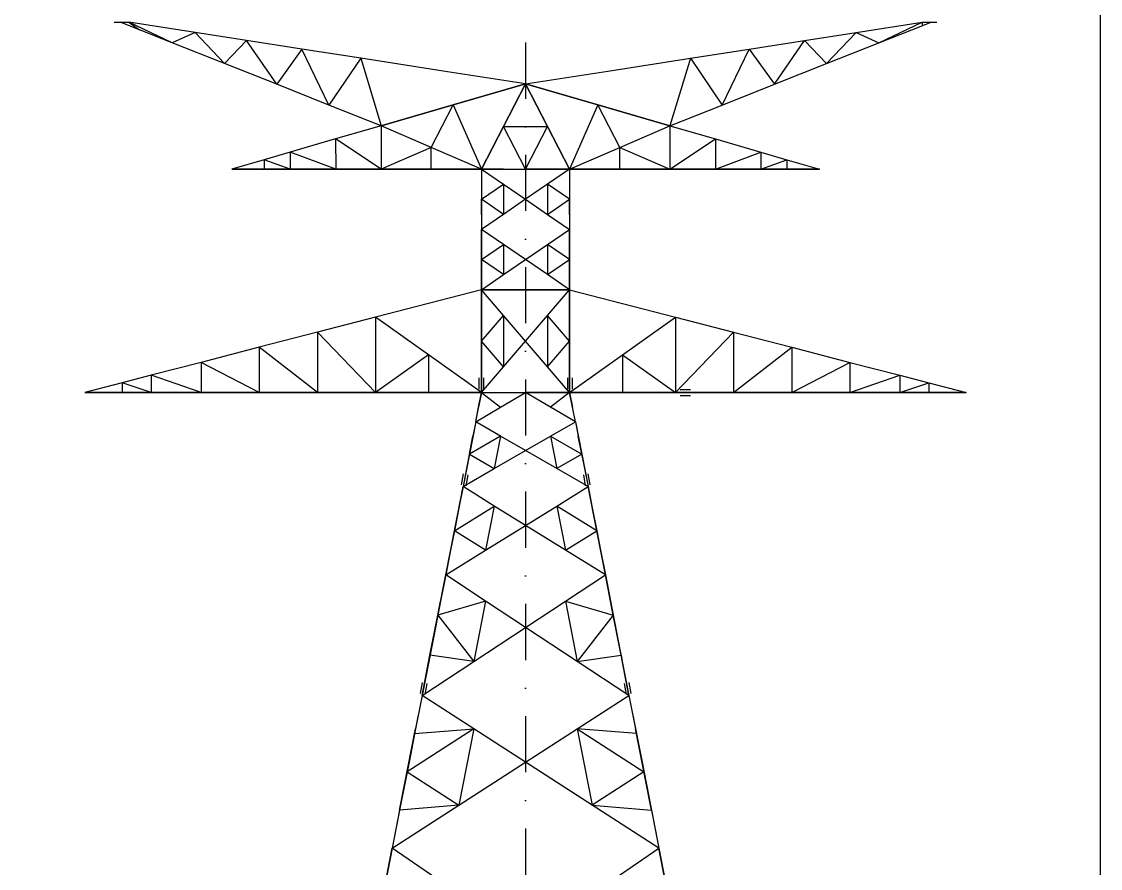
# Model space of a CAD drawing. Extents: x 512494 to 528714, y -34108 to -22628.
# Drawn here: x 526791 to 528714, y -29595 to -28085 of the extents above; entities that cross this region are included whole.
import ezdxf

# ---------------------------------------------------------------- set-up
doc = ezdxf.new("R2010")
doc.units = 0
doc.header["$LTSCALE"] = 200
doc.header["$MEASUREMENT"] = 0
doc.linetypes.add('DASHDOT', pattern=[1, 0.5, -0.25, 0, -0.25])
doc.layers.add('LS', color=7, linetype='CONTINUOUS')
doc.layers.add('MZ', color=6, linetype='DASHDOT')

msp = doc.modelspace()

# ---------------------------------------------------------------- linework, layer by layer
at = {"layer": 'LS', "color": 6, "ltscale": 0.01}
for p, q in [((526955.7, -28086.365), (526966.18, -28086.365)), ((527000.659, -28100.041), (526966.18, -28086.365)), ((527000.659, -28100.041), (526966.18, -28086.365)), ((526966.18, -28086.365), (526981.9, -28086.365)), ((527059.295, -28123.307), (526981.9, -28086.365)), ((527059.295, -28123.307), (526981.9, -28086.365)), ((526981.9, -28086.365), (527000.659, -28100.041)), ((526981.9, -28086.365), (527000.659, -28100.041)), ((527100.01, -28104.757), (526981.9, -28086.365)), ((527100.01, -28104.757), (526981.9, -28086.365)), ((528278.59, -28104.757), (528396.7, -28086.365)), ((528278.59, -28104.757), (528396.7, -28086.365)), ((528319.305, -28123.307), (528396.7, -28086.365)), ((528319.305, -28123.307), (528396.7, -28086.365)), ((528377.941, -28100.041), (528412.42, -28086.365)), ((528377.941, -28100.041), (528412.42, -28086.365)), ((528396.7, -28086.365), (528412.42, -28086.365)), ((528396.7, -28086.365), (528396.7, -28092.6)), ((528412.42, -28086.365), (528422.9, -28086.365)), ((527059.295, -28123.307), (527000.659, -28100.041)), ((527059.295, -28123.307), (527000.659, -28100.041)), ((527059.295, -28123.307), (527000.659, -28100.041)), ((527059.295, -28123.307), (527000.659, -28100.041)), ((527100.01, -28104.757), (527059.295, -28123.307)), ((527100.01, -28104.757), (527059.295, -28123.307)), ((527152.462, -28160.249), (527100.01, -28104.757)), ((527152.462, -28160.249), (527100.01, -28104.757)), ((527191.919, -28119.01), (527100.01, -28104.757)), ((527191.919, -28119.01), (527100.01, -28104.757)), ((527191.919, -28119.01), (527100.01, -28104.757)), ((527191.919, -28119.01), (527100.01, -28104.757)), ((528186.681, -28119.01), (528278.59, -28104.757)), ((528186.681, -28119.01), (528278.59, -28104.757)), ((528186.681, -28119.01), (528278.59, -28104.757)), ((528186.681, -28119.01), (528278.59, -28104.757)), ((528226.138, -28160.249), (528278.59, -28104.757)), ((528226.138, -28160.249), (528278.59, -28104.757)), ((528278.59, -28104.757), (528319.305, -28123.307)), ((528278.59, -28104.757), (528319.305, -28123.307)), ((528319.305, -28123.307), (528377.941, -28100.041)), ((528319.305, -28123.307), (528377.941, -28100.041)), ((528319.305, -28123.307), (528377.941, -28100.041)), ((528319.305, -28123.307), (528377.941, -28100.041)), ((527152.462, -28160.249), (527059.295, -28123.307)), ((527152.462, -28160.249), (527059.295, -28123.307)), ((527152.462, -28160.249), (527059.295, -28123.307)), ((527152.462, -28160.249), (527059.295, -28123.307)), ((527191.919, -28119.01), (527152.462, -28160.249)), ((527191.919, -28119.01), (527152.462, -28160.249)), ((527245.577, -28197.191), (527191.919, -28119.01)), ((527245.577, -28197.191), (527191.919, -28119.01)), ((527290.326, -28134.363), (527191.919, -28119.01)), ((527290.326, -28134.363), (527191.919, -28119.01)), ((527290.326, -28134.363), (527191.919, -28119.01)), ((527290.326, -28134.363), (527191.919, -28119.01)), ((528088.274, -28134.363), (528186.681, -28119.01)), ((528088.274, -28134.363), (528186.681, -28119.01)), ((528088.274, -28134.363), (528186.681, -28119.01)), ((528088.274, -28134.363), (528186.681, -28119.01)), ((528133.023, -28197.191), (528186.681, -28119.01)), ((528133.023, -28197.191), (528186.681, -28119.01)), ((528186.681, -28119.01), (528226.138, -28160.249)), ((528186.681, -28119.01), (528226.138, -28160.249)), ((528226.138, -28160.249), (528319.305, -28123.307)), ((528226.138, -28160.249), (528319.305, -28123.307)), ((528226.138, -28160.249), (528319.305, -28123.307)), ((528226.138, -28160.249), (528319.305, -28123.307)), ((527290.326, -28134.363), (527245.577, -28197.191)), ((527290.326, -28134.363), (527245.577, -28197.191)), ((527338.692, -28234.133), (527290.326, -28134.363)), ((527338.692, -28234.133), (527290.326, -28134.363)), ((527395.336, -28150.66), (527290.326, -28134.363)), ((527395.336, -28150.66), (527290.326, -28134.363)), ((527395.336, -28150.66), (527290.326, -28134.363)), ((527395.336, -28150.66), (527290.326, -28134.363)), ((527983.264, -28150.66), (528088.274, -28134.363)), ((527983.264, -28150.66), (528088.274, -28134.363)), ((527983.264, -28150.66), (528088.274, -28134.363)), ((527983.264, -28150.66), (528088.274, -28134.363)), ((528039.908, -28234.133), (528088.274, -28134.363)), ((528039.908, -28234.133), (528088.274, -28134.363)), ((528088.274, -28134.363), (528133.023, -28197.191)), ((528088.274, -28134.363), (528133.023, -28197.191)), ((527245.577, -28197.191), (527152.462, -28160.249)), ((527245.577, -28197.191), (527152.462, -28160.249)), ((527245.577, -28197.191), (527152.462, -28160.249)), ((527245.577, -28197.191), (527152.462, -28160.249)), ((527395.336, -28150.66), (527338.692, -28234.133)), ((527395.336, -28150.66), (527338.692, -28234.133)), ((527395.336, -28150.66), (527431.859, -28271.075)), ((527395.336, -28150.66), (527431.859, -28271.075)), ((527395.336, -28150.66), (527431.859, -28271.075)), ((527395.336, -28150.66), (527431.859, -28271.075)), ((527542.318, -28173.559), (527395.336, -28150.66)), ((527542.318, -28173.559), (527395.336, -28150.66)), ((527542.318, -28173.559), (527395.336, -28150.66)), ((527836.282, -28173.559), (527983.264, -28150.66)), ((527836.282, -28173.559), (527983.264, -28150.66)), ((527836.282, -28173.559), (527983.264, -28150.66)), ((527836.282, -28173.559), (527983.264, -28150.66)), ((527983.264, -28150.66), (527946.741, -28271.075)), ((527983.264, -28150.66), (527946.741, -28271.075)), ((527983.264, -28150.66), (527946.741, -28271.075)), ((527983.264, -28150.66), (527946.741, -28271.075)), ((527983.264, -28150.66), (528039.908, -28234.133)), ((527983.264, -28150.66), (528039.908, -28234.133)), ((528133.023, -28197.191), (528226.138, -28160.249)), ((528133.023, -28197.191), (528226.138, -28160.249)), ((528133.023, -28197.191), (528226.138, -28160.249)), ((528133.023, -28197.191), (528226.138, -28160.249)), ((527689.3, -28196.405), (527542.318, -28173.559)), ((527689.3, -28196.405), (527542.318, -28173.559)), ((527689.3, -28196.405), (527542.318, -28173.559)), ((527689.3, -28196.405), (527836.282, -28173.559)), ((527689.3, -28196.405), (527836.282, -28173.559)), ((527689.3, -28196.405), (527836.282, -28173.559)), ((527689.3, -28196.405), (527836.282, -28173.559)), ((527338.692, -28234.133), (527245.577, -28197.191)), ((527338.692, -28234.133), (527245.577, -28197.191)), ((527338.692, -28234.133), (527245.577, -28197.191)), ((527338.692, -28234.133), (527245.577, -28197.191)), ((527689.3, -28196.405), (527560.553, -28233.714)), ((527689.3, -28196.405), (527560.553, -28233.714)), ((527560.553, -28233.714), (527689.3, -28196.405)), ((527560.553, -28233.714), (527689.3, -28196.405)), ((527689.3, -28196.405), (527650, -28272.385)), ((527689.3, -28196.405), (527650, -28272.385)), ((527650, -28272.385), (527689.3, -28196.405)), ((527650, -28272.385), (527689.3, -28196.405)), ((527689.3, -28196.405), (527728.6, -28272.385)), ((527689.3, -28196.405), (527728.6, -28272.385)), ((527689.3, -28196.405), (527818.047, -28233.714)), ((527689.3, -28196.405), (527818.047, -28233.714)), ((527728.6, -28272.385), (527689.3, -28196.405)), ((527728.6, -28272.385), (527689.3, -28196.405)), ((527818.047, -28233.714), (527689.3, -28196.405)), ((527818.047, -28233.714), (527689.3, -28196.405)), ((528039.908, -28234.133), (528133.023, -28197.191)), ((528039.908, -28234.133), (528133.023, -28197.191)), ((528039.908, -28234.133), (528133.023, -28197.191)), ((528039.908, -28234.133), (528133.023, -28197.191)), ((527431.859, -28271.075), (527338.692, -28234.133)), ((527431.859, -28271.075), (527338.692, -28234.133)), ((527431.859, -28271.075), (527338.692, -28234.133)), ((527431.859, -28271.075), (527338.692, -28234.133)), ((527560.553, -28233.714), (527431.859, -28271.075)), ((527560.553, -28233.714), (527431.859, -28271.075)), ((527431.859, -28271.075), (527560.553, -28233.714)), ((527431.859, -28271.075), (527560.553, -28233.714)), ((527521.253, -28309.694), (527560.553, -28233.714)), ((527521.253, -28309.694), (527560.553, -28233.714)), ((527560.553, -28233.714), (527610.7, -28348.365)), ((527560.553, -28233.714), (527610.7, -28348.365)), ((527818.047, -28233.714), (527767.9, -28348.365)), ((527818.047, -28233.714), (527767.9, -28348.365)), ((527818.047, -28233.714), (527946.741, -28271.075)), ((527818.047, -28233.714), (527946.741, -28271.075)), ((527857.347, -28309.694), (527818.047, -28233.714)), ((527857.347, -28309.694), (527818.047, -28233.714)), ((527946.741, -28271.075), (527818.047, -28233.714)), ((527946.741, -28271.075), (527818.047, -28233.714)), ((527946.741, -28271.075), (528039.908, -28234.133)), ((527946.741, -28271.075), (528039.908, -28234.133)), ((527946.741, -28271.075), (528039.908, -28234.133)), ((527946.741, -28271.075), (528039.908, -28234.133)), ((527431.859, -28271.075), (527350.691, -28294.603)), ((527431.859, -28271.075), (527350.691, -28294.603)), ((527521.253, -28309.694), (527431.859, -28271.075)), ((527521.253, -28309.694), (527431.859, -28271.075)), ((527431.859, -28271.075), (527431.859, -28348.365)), ((527431.859, -28271.075), (527431.859, -28348.365)), ((527521.253, -28309.694), (527431.859, -28271.075)), ((527521.253, -28309.694), (527431.859, -28271.075)), ((527431.859, -28271.075), (527431.859, -28348.365)), ((527431.859, -28271.075), (527431.859, -28348.365)), ((527650, -28272.385), (527610.7, -28348.365)), ((527650, -28272.385), (527610.7, -28348.365)), ((527610.7, -28348.365), (527650, -28272.385)), ((527610.7, -28348.365), (527650, -28272.385)), ((527689.3, -28348.365), (527650, -28272.385)), ((527689.3, -28348.365), (527650, -28272.385)), ((527650, -28272.385), (527728.6, -28272.385)), ((527650, -28272.385), (527728.6, -28272.385)), ((527689.3, -28348.365), (527728.6, -28272.385)), ((527689.3, -28348.365), (527728.6, -28272.385)), ((527728.6, -28272.385), (527767.9, -28348.365)), ((527728.6, -28272.385), (527767.9, -28348.365)), ((527767.9, -28348.365), (527728.6, -28272.385)), ((527767.9, -28348.365), (527728.6, -28272.385)), ((527857.347, -28309.694), (527946.741, -28271.075)), ((527857.347, -28309.694), (527946.741, -28271.075)), ((527857.347, -28309.694), (527946.741, -28271.075)), ((527857.347, -28309.694), (527946.741, -28271.075)), ((527946.741, -28271.075), (527946.741, -28348.365)), ((527946.741, -28271.075), (527946.741, -28348.365)), ((527946.741, -28271.075), (527946.741, -28348.365)), ((527946.741, -28271.075), (527946.741, -28348.365)), ((527946.741, -28271.075), (528027.909, -28294.603)), ((527946.741, -28271.075), (528027.909, -28294.603)), ((527350.691, -28294.603), (527269.576, -28318.13)), ((527350.691, -28294.603), (527269.576, -28318.13)), ((527431.859, -28348.365), (527350.691, -28294.603)), ((527431.859, -28348.365), (527350.691, -28294.603)), ((527350.691, -28294.603), (527350.744, -28348.365)), ((527350.691, -28294.603), (527350.744, -28348.365)), ((527946.741, -28348.365), (528027.909, -28294.603)), ((527946.741, -28348.365), (528027.909, -28294.603)), ((528027.909, -28294.603), (528027.856, -28348.365)), ((528027.909, -28294.603), (528027.856, -28348.365)), ((528027.909, -28294.603), (528109.024, -28318.13)), ((528027.909, -28294.603), (528109.024, -28318.13)), ((527521.253, -28309.694), (527431.859, -28348.365)), ((527521.253, -28309.694), (527431.859, -28348.365)), ((527610.7, -28348.365), (527521.253, -28309.694)), ((527610.7, -28348.365), (527521.253, -28309.694)), ((527610.7, -28348.365), (527521.253, -28309.694)), ((527610.7, -28348.365), (527521.253, -28309.694)), ((527521.306, -28348.365), (527521.253, -28309.694)), ((527521.306, -28348.365), (527521.253, -28309.694)), ((527767.9, -28348.365), (527857.347, -28309.694)), ((527767.9, -28348.365), (527857.347, -28309.694)), ((527767.9, -28348.365), (527857.347, -28309.694)), ((527767.9, -28348.365), (527857.347, -28309.694)), ((527857.294, -28348.365), (527857.347, -28309.694)), ((527857.294, -28348.365), (527857.347, -28309.694)), ((527857.347, -28309.694), (527946.741, -28348.365)), ((527857.347, -28309.694), (527946.741, -28348.365)), ((527223.254, -28331.545), (527165.3, -28348.365)), ((527223.254, -28331.545), (527165.3, -28348.365)), ((527269.576, -28318.13), (527223.254, -28331.545)), ((527269.576, -28318.13), (527223.254, -28331.545)), ((527269.628, -28348.365), (527223.254, -28331.545)), ((527269.628, -28348.365), (527223.254, -28331.545)), ((527223.254, -28331.545), (527223.254, -28348.365)), ((527223.254, -28331.545), (527223.254, -28348.365)), ((527350.744, -28348.365), (527269.576, -28318.13)), ((527350.744, -28348.365), (527269.576, -28318.13)), ((527269.576, -28318.13), (527269.628, -28348.365)), ((527269.576, -28318.13), (527269.628, -28348.365)), ((527269.576, -28318.13), (527269.628, -28348.365)), ((528027.856, -28348.365), (528109.024, -28318.13)), ((528027.856, -28348.365), (528109.024, -28318.13)), ((528109.024, -28318.13), (528108.972, -28348.365)), ((528109.024, -28318.13), (528108.972, -28348.365)), ((528109.024, -28318.13), (528108.972, -28348.365)), ((528108.972, -28348.365), (528155.346, -28331.545)), ((528108.972, -28348.365), (528155.346, -28331.545)), ((528109.024, -28318.13), (528155.346, -28331.545)), ((528109.024, -28318.13), (528155.346, -28331.545)), ((528155.346, -28331.545), (528155.346, -28348.365)), ((528155.346, -28331.545), (528155.346, -28348.365)), ((528155.346, -28331.545), (528213.3, -28348.365)), ((528155.346, -28331.545), (528213.3, -28348.365)), ((527165.3, -28348.365), (527223.254, -28348.365)), ((527223.254, -28348.365), (527165.3, -28348.365)), ((527223.254, -28348.365), (527165.3, -28348.365)), ((527223.254, -28348.365), (527165.3, -28348.365)), ((527223.254, -28348.365), (527269.628, -28348.365)), ((527269.628, -28348.365), (527223.254, -28348.365)), ((527269.628, -28348.365), (527223.254, -28348.365)), ((527269.628, -28348.365), (527223.254, -28348.365)), ((527269.628, -28348.365), (527350.744, -28348.365)), ((527350.744, -28348.365), (527269.628, -28348.365)), ((527350.744, -28348.365), (527269.628, -28348.365)), ((527350.744, -28348.365), (527269.628, -28348.365)), ((527350.744, -28348.365), (527431.859, -28348.365)), ((527431.859, -28348.365), (527350.744, -28348.365)), ((527431.859, -28348.365), (527350.744, -28348.365)), ((527431.859, -28348.365), (527350.744, -28348.365)), ((527431.859, -28348.365), (527521.306, -28348.365)), ((527521.306, -28348.365), (527431.859, -28348.365)), ((527521.306, -28348.365), (527431.859, -28348.365)), ((527521.306, -28348.365), (527431.859, -28348.365)), ((527521.306, -28348.365), (527610.7, -28348.365)), ((527610.7, -28348.365), (527521.306, -28348.365)), ((527610.7, -28348.365), (527521.306, -28348.365)), ((527610.7, -28348.365), (527521.306, -28348.365)), ((527610.7, -28348.365), (527610.7, -28402.075)), ((527610.7, -28348.365), (527610.7, -28402.075)), ((527610.7, -28348.365), (527650, -28375.194)), ((527610.7, -28348.365), (527650, -28375.194)), ((527610.7, -28348.365), (527610.7, -28375.194)), ((527610.7, -28348.365), (527610.7, -28375.194)), ((527610.7, -28348.365), (527689.3, -28348.365)), ((527610.7, -28348.365), (527689.3, -28348.365)), ((527650, -28348.365), (527610.7, -28348.365)), ((527610.7, -28348.365), (527650, -28348.365)), ((527610.7, -28348.365), (527650, -28348.365)), ((527610.7, -28348.365), (527650, -28348.365)), ((527650, -28348.365), (527728.6, -28348.365)), ((527650, -28348.365), (527728.6, -28348.365)), ((527650, -28348.365), (527689.3, -28348.365)), ((527650, -28348.365), (527689.3, -28348.365)), ((527689.3, -28348.365), (527767.9, -28348.365)), ((527689.3, -28348.365), (527767.9, -28348.365)), ((527728.6, -28348.365), (527689.3, -28348.365)), ((527728.6, -28348.365), (527689.3, -28348.365)), ((527767.9, -28348.365), (527728.6, -28375.194)), ((527767.9, -28348.365), (527728.6, -28375.194)), ((527728.6, -28348.365), (527767.9, -28348.365)), ((527728.6, -28348.365), (527767.9, -28348.365)), ((527767.9, -28348.365), (527728.6, -28348.365)), ((527767.9, -28348.365), (527728.6, -28348.365)), ((527767.9, -28348.365), (527767.9, -28402.075)), ((527767.9, -28348.365), (527767.9, -28402.075)), ((527767.9, -28348.365), (527767.9, -28375.194)), ((527767.9, -28348.365), (527767.9, -28375.194)), ((527767.9, -28348.365), (527857.294, -28348.365)), ((527857.294, -28348.365), (527767.9, -28348.365)), ((527767.9, -28348.365), (527857.294, -28348.365)), ((527767.9, -28348.365), (527857.294, -28348.365)), ((527857.294, -28348.365), (527946.741, -28348.365)), ((527946.741, -28348.365), (527857.294, -28348.365)), ((527857.294, -28348.365), (527946.741, -28348.365)), ((527857.294, -28348.365), (527946.741, -28348.365)), ((527946.741, -28348.365), (528027.856, -28348.365)), ((528027.856, -28348.365), (527946.741, -28348.365)), ((527946.741, -28348.365), (528027.856, -28348.365)), ((527946.741, -28348.365), (528027.856, -28348.365)), ((528027.856, -28348.365), (528108.972, -28348.365)), ((528108.972, -28348.365), (528027.856, -28348.365)), ((528027.856, -28348.365), (528108.972, -28348.365)), ((528027.856, -28348.365), (528108.972, -28348.365)), ((528108.972, -28348.365), (528155.346, -28348.365)), ((528155.346, -28348.365), (528108.972, -28348.365)), ((528108.972, -28348.365), (528155.346, -28348.365)), ((528108.972, -28348.365), (528155.346, -28348.365)), ((528155.346, -28348.365), (528213.3, -28348.365)), ((528213.3, -28348.365), (528155.346, -28348.365)), ((528155.346, -28348.365), (528213.3, -28348.365)), ((528155.346, -28348.365), (528213.3, -28348.365)), ((527610.7, -28402.075), (527650, -28375.194)), ((527610.7, -28402.075), (527650, -28375.194)), ((527610.7, -28375.194), (527610.7, -28402.075)), ((527610.7, -28375.194), (527610.7, -28402.075)), ((527610.7, -28375.194), (527610.7, -28428.956)), ((527610.7, -28375.194), (527610.7, -28428.956)), ((527610.7, -28375.194), (527610.7, -28402.075)), ((527610.7, -28375.194), (527610.7, -28402.075)), ((527650, -28375.194), (527650, -28428.956)), ((527650, -28375.194), (527650, -28428.956)), ((527650, -28375.194), (527689.3, -28402.075)), ((527650, -28375.194), (527689.3, -28402.075)), ((527728.6, -28375.194), (527689.3, -28402.075)), ((527728.6, -28375.194), (527689.3, -28402.075)), ((527728.6, -28375.194), (527728.6, -28428.956)), ((527728.6, -28375.194), (527728.6, -28428.956)), ((527767.9, -28402.075), (527728.6, -28375.194)), ((527767.9, -28402.075), (527728.6, -28375.194)), ((527767.9, -28375.194), (527767.9, -28402.075)), ((527767.9, -28375.194), (527767.9, -28402.075)), ((527767.9, -28375.194), (527767.9, -28428.956)), ((527767.9, -28375.194), (527767.9, -28428.956)), ((527767.9, -28375.194), (527767.9, -28402.075)), ((527767.9, -28375.194), (527767.9, -28402.075)), ((527650, -28428.956), (527610.7, -28402.075)), ((527650, -28428.956), (527610.7, -28402.075)), ((527610.7, -28428.956), (527610.7, -28402.075)), ((527610.7, -28428.956), (527610.7, -28402.075)), ((527610.7, -28402.075), (527610.7, -28455.785)), ((527610.7, -28402.075), (527610.7, -28455.785)), ((527610.7, -28402.075), (527610.7, -28428.956)), ((527610.7, -28402.075), (527610.7, -28428.956)), ((527689.3, -28402.075), (527650, -28428.956)), ((527689.3, -28402.075), (527650, -28428.956)), ((527689.3, -28402.075), (527728.6, -28428.956)), ((527689.3, -28402.075), (527728.6, -28428.956)), ((527728.6, -28428.956), (527767.9, -28402.075)), ((527728.6, -28428.956), (527767.9, -28402.075)), ((527767.9, -28428.956), (527767.9, -28402.075)), ((527767.9, -28428.956), (527767.9, -28402.075)), ((527767.9, -28402.075), (527767.9, -28455.785)), ((527767.9, -28402.075), (527767.9, -28455.785)), ((527767.9, -28402.075), (527767.9, -28428.956)), ((527767.9, -28402.075), (527767.9, -28428.956)), ((527650, -28428.956), (527610.7, -28455.785)), ((527650, -28428.956), (527610.7, -28455.785)), ((527610.7, -28428.956), (527610.7, -28455.785)), ((527610.7, -28428.956), (527610.7, -28455.785)), ((527728.6, -28428.956), (527767.9, -28455.785)), ((527728.6, -28428.956), (527767.9, -28455.785)), ((527767.9, -28428.956), (527767.9, -28455.785)), ((527767.9, -28428.956), (527767.9, -28455.785)), ((527610.7, -28509.495), (527610.7, -28455.785)), ((527610.7, -28509.495), (527610.7, -28455.785)), ((527650, -28482.614), (527610.7, -28455.785)), ((527650, -28482.614), (527610.7, -28455.785)), ((527610.7, -28455.785), (527610.7, -28482.614)), ((527610.7, -28455.785), (527610.7, -28482.614)), ((527728.6, -28482.614), (527767.9, -28455.785)), ((527728.6, -28482.614), (527767.9, -28455.785)), ((527767.9, -28509.495), (527767.9, -28455.785)), ((527767.9, -28509.495), (527767.9, -28455.785)), ((527767.9, -28455.785), (527767.9, -28482.614)), ((527767.9, -28455.785), (527767.9, -28482.614)), ((527610.7, -28509.495), (527650, -28482.614)), ((527610.7, -28509.495), (527650, -28482.614)), ((527610.7, -28509.495), (527610.7, -28482.614)), ((527610.7, -28509.495), (527610.7, -28482.614)), ((527610.7, -28482.614), (527610.7, -28536.376)), ((527610.7, -28482.614), (527610.7, -28536.376)), ((527610.7, -28482.614), (527610.7, -28509.495)), ((527610.7, -28482.614), (527610.7, -28509.495)), ((527650, -28482.614), (527650, -28536.376)), ((527650, -28482.614), (527650, -28536.376)), ((527689.3, -28509.495), (527650, -28482.614)), ((527689.3, -28509.495), (527650, -28482.614)), ((527689.3, -28509.495), (527728.6, -28482.614)), ((527689.3, -28509.495), (527728.6, -28482.614)), ((527767.9, -28509.495), (527728.6, -28482.614)), ((527767.9, -28509.495), (527728.6, -28482.614)), ((527728.6, -28482.614), (527728.6, -28536.376)), ((527728.6, -28482.614), (527728.6, -28536.376)), ((527767.9, -28509.495), (527767.9, -28482.614)), ((527767.9, -28509.495), (527767.9, -28482.614)), ((527767.9, -28482.614), (527767.9, -28536.376)), ((527767.9, -28482.614), (527767.9, -28536.376)), ((527767.9, -28482.614), (527767.9, -28509.495)), ((527767.9, -28482.614), (527767.9, -28509.495)), ((527650, -28536.376), (527610.7, -28509.495)), ((527650, -28536.376), (527610.7, -28509.495)), ((527610.7, -28536.376), (527610.7, -28509.495)), ((527610.7, -28536.376), (527610.7, -28509.495)), ((527610.7, -28563.205), (527610.7, -28509.495)), ((527610.7, -28563.205), (527610.7, -28509.495)), ((527610.7, -28509.495), (527610.7, -28536.376)), ((527610.7, -28509.495), (527610.7, -28536.376)), ((527650, -28536.376), (527689.3, -28509.495)), ((527650, -28536.376), (527689.3, -28509.495)), ((527728.6, -28536.376), (527689.3, -28509.495)), ((527728.6, -28536.376), (527689.3, -28509.495)), ((527728.6, -28536.376), (527767.9, -28509.495)), ((527728.6, -28536.376), (527767.9, -28509.495)), ((527767.9, -28536.376), (527767.9, -28509.495)), ((527767.9, -28536.376), (527767.9, -28509.495)), ((527767.9, -28563.205), (527767.9, -28509.495)), ((527767.9, -28563.205), (527767.9, -28509.495)), ((527767.9, -28509.495), (527767.9, -28536.376)), ((527767.9, -28509.495), (527767.9, -28536.376)), ((527610.7, -28563.205), (527650, -28536.376)), ((527610.7, -28563.205), (527650, -28536.376)), ((527610.7, -28536.376), (527610.7, -28563.205)), ((527610.7, -28536.376), (527610.7, -28563.205)), ((527767.9, -28563.205), (527728.6, -28536.376)), ((527767.9, -28563.205), (527728.6, -28536.376)), ((527767.9, -28536.376), (527767.9, -28563.205)), ((527767.9, -28536.376), (527767.9, -28563.205)), ((527610.7, -28563.205), (527516.38, -28587.676)), ((527610.7, -28563.205), (527516.38, -28587.676)), ((527610.7, -28563.205), (527516.38, -28587.676)), ((527610.7, -28563.205), (527516.38, -28587.676)), ((527610.7, -28563.205), (527767.9, -28563.205)), ((527610.7, -28563.205), (527767.9, -28563.205)), ((527610.7, -28563.205), (527767.9, -28563.205)), ((527767.9, -28563.205), (527610.7, -28563.205)), ((527610.7, -28654.905), (527610.7, -28563.205)), ((527610.7, -28654.905), (527610.7, -28563.205)), ((527650, -28609.055), (527610.7, -28563.205)), ((527650, -28609.055), (527610.7, -28563.205)), ((527610.7, -28563.205), (527610.7, -28609.055)), ((527610.7, -28563.205), (527610.7, -28609.055)), ((527728.6, -28609.055), (527767.9, -28563.205)), ((527728.6, -28609.055), (527767.9, -28563.205)), ((527767.9, -28563.205), (527862.22, -28587.676)), ((527767.9, -28563.205), (527862.22, -28587.676)), ((527767.9, -28654.905), (527767.9, -28563.205)), ((527767.9, -28654.905), (527767.9, -28563.205)), ((527767.9, -28563.205), (527767.9, -28609.055)), ((527767.9, -28563.205), (527767.9, -28609.055)), ((527767.9, -28563.205), (527862.22, -28587.676)), ((527767.9, -28563.205), (527862.22, -28587.676)), ((527516.38, -28587.676), (527422.06, -28612.094)), ((527516.38, -28587.676), (527422.06, -28612.094)), ((527516.38, -28587.676), (527422.06, -28612.094)), ((527516.38, -28587.676), (527422.06, -28612.094)), ((527862.22, -28587.676), (527956.54, -28612.094)), ((527862.22, -28587.676), (527956.54, -28612.094)), ((527862.22, -28587.676), (527956.54, -28612.094)), ((527862.22, -28587.676), (527956.54, -28612.094)), ((527422.06, -28612.094), (527318.308, -28639.028)), ((527422.06, -28612.094), (527318.308, -28639.028)), ((527516.38, -28679.376), (527422.06, -28612.094)), ((527516.38, -28679.376), (527422.06, -28612.094)), ((527422.06, -28612.094), (527422.06, -28746.605)), ((527422.06, -28612.094), (527422.06, -28746.605)), ((527516.38, -28679.376), (527422.06, -28612.094)), ((527516.38, -28679.376), (527422.06, -28612.094)), ((527422.06, -28612.094), (527422.06, -28746.605)), ((527422.06, -28612.094), (527422.06, -28746.605)), ((527610.7, -28654.905), (527650, -28609.055)), ((527610.7, -28654.905), (527650, -28609.055)), ((527610.7, -28654.905), (527610.7, -28609.055)), ((527610.7, -28654.905), (527610.7, -28609.055)), ((527610.7, -28609.055), (527610.7, -28700.755)), ((527610.7, -28609.055), (527610.7, -28700.755)), ((527610.7, -28609.055), (527610.7, -28654.905)), ((527610.7, -28609.055), (527610.7, -28654.905)), ((527650, -28609.055), (527650, -28700.755)), ((527650, -28609.055), (527650, -28700.755)), ((527689.3, -28654.905), (527650, -28609.055)), ((527689.3, -28654.905), (527650, -28609.055)), ((527689.3, -28654.905), (527728.6, -28609.055)), ((527689.3, -28654.905), (527728.6, -28609.055)), ((527767.9, -28654.905), (527728.6, -28609.055)), ((527767.9, -28654.905), (527728.6, -28609.055)), ((527728.6, -28609.055), (527728.6, -28700.755)), ((527728.6, -28609.055), (527728.6, -28700.755)), ((527767.9, -28654.905), (527767.9, -28609.055)), ((527767.9, -28654.905), (527767.9, -28609.055)), ((527767.9, -28609.055), (527767.9, -28700.755)), ((527767.9, -28609.055), (527767.9, -28700.755)), ((527767.9, -28609.055), (527767.9, -28654.905)), ((527767.9, -28609.055), (527767.9, -28654.905)), ((527862.22, -28679.376), (527956.54, -28612.094)), ((527862.22, -28679.376), (527956.54, -28612.094)), ((527862.22, -28679.376), (527956.54, -28612.094)), ((527862.22, -28679.376), (527956.54, -28612.094)), ((527956.54, -28612.094), (527956.54, -28746.605)), ((527956.54, -28612.094), (527956.54, -28746.605)), ((527956.54, -28612.094), (527956.54, -28746.605)), ((527956.54, -28612.094), (527956.54, -28746.605)), ((527956.54, -28612.094), (528060.292, -28639.028)), ((527956.54, -28612.094), (528060.292, -28639.028)), ((527318.308, -28639.028), (527214.556, -28665.909)), ((527318.308, -28639.028), (527214.556, -28665.909)), ((527422.06, -28746.605), (527318.308, -28639.028)), ((527422.06, -28746.605), (527318.308, -28639.028)), ((527318.308, -28639.028), (527318.308, -28746.605)), ((527318.308, -28639.028), (527318.308, -28746.605)), ((527956.54, -28746.605), (528060.292, -28639.028)), ((527956.54, -28746.605), (528060.292, -28639.028)), ((528060.292, -28639.028), (528060.292, -28746.605)), ((528060.292, -28639.028), (528060.292, -28746.605)), ((528060.292, -28639.028), (528164.044, -28665.909)), ((528060.292, -28639.028), (528164.044, -28665.909)), ((527650, -28700.755), (527610.7, -28654.905)), ((527650, -28700.755), (527610.7, -28654.905)), ((527610.7, -28700.755), (527610.7, -28654.905)), ((527610.7, -28700.755), (527610.7, -28654.905)), ((527610.7, -28746.605), (527610.7, -28654.905)), ((527610.7, -28746.605), (527610.7, -28654.905)), ((527610.7, -28654.905), (527610.7, -28700.755)), ((527610.7, -28654.905), (527610.7, -28700.755)), ((527650, -28700.755), (527689.3, -28654.905)), ((527650, -28700.755), (527689.3, -28654.905)), ((527728.6, -28700.755), (527689.3, -28654.905)), ((527728.6, -28700.755), (527689.3, -28654.905)), ((527728.6, -28700.755), (527767.9, -28654.905)), ((527728.6, -28700.755), (527767.9, -28654.905)), ((527767.9, -28700.755), (527767.9, -28654.905)), ((527767.9, -28700.755), (527767.9, -28654.905)), ((527767.9, -28746.605), (527767.9, -28654.905)), ((527767.9, -28746.605), (527767.9, -28654.905)), ((527767.9, -28654.905), (527767.9, -28700.755)), ((527767.9, -28654.905), (527767.9, -28700.755)), ((527214.556, -28665.909), (527110.804, -28692.79)), ((527214.556, -28665.909), (527110.804, -28692.79)), ((527318.308, -28746.605), (527214.556, -28665.909)), ((527318.308, -28746.605), (527214.556, -28665.909)), ((527214.556, -28665.909), (527214.556, -28746.605)), ((527214.556, -28665.909), (527214.556, -28746.605)), ((527516.38, -28679.376), (527422.06, -28746.605)), ((527516.38, -28679.376), (527422.06, -28746.605)), ((527610.7, -28746.605), (527516.38, -28679.376)), ((527610.7, -28746.605), (527516.38, -28679.376)), ((527610.7, -28746.605), (527516.38, -28679.376)), ((527610.7, -28746.605), (527516.38, -28679.376)), ((527516.38, -28679.376), (527516.38, -28746.605)), ((527516.38, -28679.376), (527516.38, -28746.605)), ((527767.9, -28746.605), (527862.22, -28679.376)), ((527767.9, -28746.605), (527862.22, -28679.376)), ((527767.9, -28746.605), (527862.22, -28679.376)), ((527767.9, -28746.605), (527862.22, -28679.376)), ((527862.22, -28679.376), (527956.54, -28746.605)), ((527862.22, -28679.376), (527956.54, -28746.605)), ((527862.22, -28679.376), (527862.22, -28746.605)), ((527862.22, -28679.376), (527862.22, -28746.605)), ((528060.292, -28746.605), (528164.044, -28665.909)), ((528060.292, -28746.605), (528164.044, -28665.909)), ((528164.044, -28665.909), (528164.044, -28746.605)), ((528164.044, -28665.909), (528164.044, -28746.605)), ((528164.044, -28665.909), (528267.796, -28692.79)), ((528164.044, -28665.909), (528267.796, -28692.79)), ((527110.804, -28692.79), (527021.881, -28715.846)), ((527110.804, -28692.79), (527021.881, -28715.846)), ((527214.556, -28746.605), (527110.804, -28692.79)), ((527214.556, -28746.605), (527110.804, -28692.79)), ((527110.804, -28692.79), (527110.804, -28746.605)), ((527110.804, -28692.79), (527110.804, -28746.605)), ((527110.804, -28692.79), (527110.804, -28746.605)), ((527610.7, -28746.605), (527650, -28700.755)), ((527610.7, -28746.605), (527650, -28700.755)), ((527610.7, -28700.755), (527610.7, -28746.605)), ((527610.7, -28700.755), (527610.7, -28746.605)), ((527767.9, -28746.605), (527728.6, -28700.755)), ((527767.9, -28746.605), (527728.6, -28700.755)), ((527767.9, -28700.755), (527767.9, -28746.605)), ((527767.9, -28700.755), (527767.9, -28746.605)), ((528164.044, -28746.605), (528267.796, -28692.79)), ((528164.044, -28746.605), (528267.796, -28692.79)), ((528267.796, -28692.79), (528267.796, -28746.605)), ((528267.796, -28692.79), (528267.796, -28746.605)), ((528267.796, -28692.79), (528267.796, -28746.605)), ((528267.796, -28692.79), (528356.719, -28715.846)), ((528267.796, -28692.79), (528356.719, -28715.846)), ((527021.881, -28715.846), (526970.005, -28729.313)), ((527021.881, -28715.846), (526970.005, -28729.313)), ((527110.804, -28746.605), (527021.881, -28715.846)), ((527110.804, -28746.605), (527021.881, -28715.846)), ((527021.881, -28715.846), (527021.881, -28746.605)), ((527021.881, -28715.846), (527021.881, -28746.605)), ((527606.23, -28720.316), (527606.21, -28740.307)), ((527614.614, -28720.325), (527614.594, -28740.316)), ((527763.986, -28720.325), (527764.006, -28740.316)), ((527772.37, -28720.316), (527772.39, -28740.307)), ((528267.796, -28746.605), (528356.719, -28715.846)), ((528267.796, -28746.605), (528356.719, -28715.846)), ((528356.719, -28715.846), (528356.719, -28746.605)), ((528356.719, -28715.846), (528356.719, -28746.605)), ((528356.719, -28715.846), (528408.595, -28729.313)), ((528356.719, -28715.846), (528408.595, -28729.313)), ((526970.005, -28729.313), (526903.3, -28746.605)), ((526970.005, -28729.313), (526903.3, -28746.605)), ((527021.881, -28746.605), (526970.005, -28729.313)), ((527021.881, -28746.605), (526970.005, -28729.313)), ((526970.005, -28729.313), (526970.005, -28746.605)), ((526970.005, -28729.313), (526970.005, -28746.605)), ((528356.719, -28746.605), (528408.595, -28729.313)), ((528356.719, -28746.605), (528408.595, -28729.313)), ((528408.595, -28729.313), (528408.595, -28746.605)), ((528408.595, -28729.313), (528408.595, -28746.605)), ((528408.595, -28729.313), (528475.3, -28746.605)), ((528408.595, -28729.313), (528475.3, -28746.605)), ((526903.3, -28746.605), (526970.005, -28746.605)), ((526970.005, -28746.605), (526903.3, -28746.605)), ((526970.005, -28746.605), (526903.3, -28746.605)), ((526970.005, -28746.605), (526903.3, -28746.605)), ((526970.005, -28746.605), (527021.881, -28746.605)), ((527021.881, -28746.605), (526970.005, -28746.605)), ((527021.881, -28746.605), (526970.005, -28746.605)), ((527021.881, -28746.605), (526970.005, -28746.605)), ((527021.881, -28746.605), (527110.804, -28746.605)), ((527110.804, -28746.605), (527021.881, -28746.605)), ((527110.804, -28746.605), (527021.881, -28746.605)), ((527110.804, -28746.605), (527021.881, -28746.605)), ((527110.804, -28746.605), (527214.556, -28746.605)), ((527214.556, -28746.605), (527110.804, -28746.605)), ((527214.556, -28746.605), (527110.804, -28746.605)), ((527214.556, -28746.605), (527110.804, -28746.605)), ((527214.556, -28746.605), (527318.308, -28746.605)), ((527318.308, -28746.605), (527214.556, -28746.605)), ((527318.308, -28746.605), (527214.556, -28746.605)), ((527318.308, -28746.605), (527214.556, -28746.605)), ((527318.308, -28746.605), (527422.06, -28746.605)), ((527422.06, -28746.605), (527318.308, -28746.605)), ((527422.06, -28746.605), (527318.308, -28746.605)), ((527422.06, -28746.605), (527318.308, -28746.605)), ((527422.06, -28746.605), (527516.38, -28746.605)), ((527516.38, -28746.605), (527422.06, -28746.605)), ((527516.38, -28746.605), (527422.06, -28746.605)), ((527516.38, -28746.605), (527422.06, -28746.605)), ((527516.38, -28746.605), (527610.7, -28746.605)), ((527610.7, -28746.605), (527516.38, -28746.605)), ((527610.7, -28746.605), (527516.38, -28746.605)), ((527610.7, -28746.605), (527516.38, -28746.605)), ((527600.43, -28799.005), (527610.7, -28746.605)), ((527600.43, -28799.005), (527610.7, -28746.605)), ((527605.565, -28772.805), (527610.7, -28746.605)), ((527605.565, -28772.805), (527610.7, -28746.605)), ((527610.7, -28746.605), (527605.565, -28772.805)), ((527610.7, -28746.605), (527605.565, -28772.805)), ((527610.7, -28746.605), (527689.3, -28746.605)), ((527610.7, -28746.605), (527650, -28746.605)), ((527610.7, -28746.605), (527650, -28746.605)), ((527610.7, -28746.605), (527650, -28746.605)), ((527610.7, -28746.605), (527650, -28746.605)), ((527610.7, -28746.605), (527689.3, -28746.605)), ((527610.7, -28746.605), (527689.3, -28746.605)), ((527610.7, -28746.605), (527689.3, -28746.605)), ((527610.7, -28746.605), (527650, -28746.605)), ((527610.7, -28746.605), (527650, -28746.605)), ((527610.7, -28746.605), (527650, -28746.605)), ((527610.7, -28746.605), (527650, -28746.605)), ((527610.7, -28746.605), (527644.865, -28772.805)), ((527610.7, -28746.605), (527644.865, -28772.805)), ((527644.865, -28772.805), (527689.3, -28746.605)), ((527644.865, -28772.805), (527689.3, -28746.605)), ((527650, -28746.605), (527728.6, -28746.605)), ((527650, -28746.605), (527728.6, -28746.605)), ((527650, -28746.605), (527689.3, -28746.605)), ((527650, -28746.605), (527689.3, -28746.605)), ((527650, -28746.605), (527728.6, -28746.605)), ((527650, -28746.605), (527728.6, -28746.605)), ((527650, -28746.605), (527689.3, -28746.605)), ((527650, -28746.605), (527689.3, -28746.605)), ((527689.3, -28746.605), (527767.9, -28746.605)), ((527728.6, -28746.605), (527689.3, -28746.605)), ((527728.6, -28746.605), (527689.3, -28746.605)), ((527689.3, -28746.605), (527767.9, -28746.605)), ((527689.3, -28746.605), (527767.9, -28746.605)), ((527689.3, -28746.605), (527767.9, -28746.605)), ((527728.6, -28746.605), (527689.3, -28746.605)), ((527728.6, -28746.605), (527689.3, -28746.605)), ((527733.735, -28772.805), (527689.3, -28746.605)), ((527733.735, -28772.805), (527689.3, -28746.605)), ((527767.9, -28746.605), (527728.6, -28746.605)), ((527728.6, -28746.605), (527767.9, -28746.605)), ((527767.9, -28746.605), (527728.6, -28746.605)), ((527767.9, -28746.605), (527728.6, -28746.605)), ((527767.9, -28746.605), (527728.6, -28746.605)), ((527728.6, -28746.605), (527767.9, -28746.605)), ((527767.9, -28746.605), (527728.6, -28746.605)), ((527767.9, -28746.605), (527728.6, -28746.605)), ((527767.9, -28746.605), (527728.6, -28746.605)), ((527728.6, -28746.605), (527767.9, -28746.605)), ((527767.9, -28746.605), (527728.6, -28746.605)), ((527767.9, -28746.605), (527728.6, -28746.605)), ((527767.9, -28746.605), (527733.735, -28772.805)), ((527767.9, -28746.605), (527733.735, -28772.805)), ((527767.9, -28746.605), (527862.22, -28746.605)), ((527862.22, -28746.605), (527767.9, -28746.605)), ((527767.9, -28746.605), (527862.22, -28746.605)), ((527767.9, -28746.605), (527862.22, -28746.605)), ((527773.035, -28772.805), (527767.9, -28746.605)), ((527773.035, -28772.805), (527767.9, -28746.605)), ((527778.17, -28799.005), (527767.9, -28746.605)), ((527778.17, -28799.005), (527767.9, -28746.605)), ((527767.9, -28746.605), (527773.035, -28772.805)), ((527767.9, -28746.605), (527773.035, -28772.805)), ((527862.22, -28746.605), (527956.54, -28746.605)), ((527956.54, -28746.605), (527862.22, -28746.605)), ((527862.22, -28746.605), (527956.54, -28746.605)), ((527862.22, -28746.605), (527956.54, -28746.605)), ((527956.54, -28746.605), (528060.292, -28746.605)), ((528060.292, -28746.605), (527956.54, -28746.605)), ((527956.54, -28746.605), (528060.292, -28746.605)), ((527956.54, -28746.605), (528060.292, -28746.605)), ((527964.756, -28741.139), (527983.168, -28741.139)), ((527964.756, -28752.071), (527983.168, -28752.071)), ((528060.292, -28746.605), (528164.044, -28746.605)), ((528164.044, -28746.605), (528060.292, -28746.605)), ((528060.292, -28746.605), (528164.044, -28746.605)), ((528060.292, -28746.605), (528164.044, -28746.605)), ((528164.044, -28746.605), (528267.796, -28746.605)), ((528267.796, -28746.605), (528164.044, -28746.605)), ((528164.044, -28746.605), (528267.796, -28746.605)), ((528164.044, -28746.605), (528267.796, -28746.605)), ((528267.796, -28746.605), (528356.719, -28746.605)), ((528356.719, -28746.605), (528267.796, -28746.605)), ((528267.796, -28746.605), (528356.719, -28746.605)), ((528267.796, -28746.605), (528356.719, -28746.605)), ((528356.719, -28746.605), (528408.595, -28746.605)), ((528408.595, -28746.605), (528356.719, -28746.605)), ((528356.719, -28746.605), (528408.595, -28746.605)), ((528356.719, -28746.605), (528408.595, -28746.605)), ((528408.595, -28746.605), (528475.3, -28746.605)), ((528475.3, -28746.605), (528408.595, -28746.605)), ((528408.595, -28746.605), (528475.3, -28746.605)), ((528408.595, -28746.605), (528475.3, -28746.605)), ((527600.43, -28799.005), (527605.565, -28772.805)), ((527600.43, -28799.005), (527605.565, -28772.805)), ((527600.43, -28799.005), (527644.865, -28772.805)), ((527600.43, -28799.005), (527644.865, -28772.805)), ((527778.17, -28799.005), (527733.735, -28772.805)), ((527778.17, -28799.005), (527733.735, -28772.805)), ((527778.17, -28799.005), (527773.035, -28772.805)), ((527778.17, -28799.005), (527773.035, -28772.805)), ((527600.43, -28799.005), (527589.111, -28856.645)), ((527600.43, -28799.005), (527589.111, -28856.645)), ((527600.43, -28799.005), (527595.399, -28824.576)), ((527600.43, -28799.005), (527595.399, -28824.576)), ((527644.865, -28824.576), (527600.43, -28799.005)), ((527644.865, -28824.576), (527600.43, -28799.005)), ((527733.735, -28824.576), (527778.17, -28799.005)), ((527733.735, -28824.576), (527778.17, -28799.005)), ((527778.17, -28799.005), (527783.201, -28824.576)), ((527778.17, -28799.005), (527783.201, -28824.576)), ((527778.17, -28799.005), (527789.489, -28856.645)), ((527778.17, -28799.005), (527789.489, -28856.645)), ((527595.399, -28824.576), (527584.133, -28882.216)), ((527595.399, -28824.576), (527584.133, -28882.216)), ((527589.111, -28856.645), (527595.399, -28824.576)), ((527589.111, -28856.645), (527595.399, -28824.576)), ((527644.865, -28824.576), (527589.111, -28856.645)), ((527644.865, -28824.576), (527589.111, -28856.645)), ((527595.399, -28824.576), (527590.421, -28850.147)), ((527595.399, -28824.576), (527590.421, -28850.147)), ((527644.865, -28824.576), (527633.546, -28882.216)), ((527644.865, -28824.576), (527633.546, -28882.216)), ((527689.3, -28850.147), (527644.865, -28824.576)), ((527689.3, -28850.147), (527644.865, -28824.576)), ((527689.3, -28850.147), (527733.735, -28824.576)), ((527689.3, -28850.147), (527733.735, -28824.576)), ((527733.735, -28824.576), (527789.489, -28856.645)), ((527733.735, -28824.576), (527789.489, -28856.645)), ((527733.735, -28824.576), (527745.054, -28882.216)), ((527733.735, -28824.576), (527745.054, -28882.216)), ((527783.201, -28824.576), (527788.179, -28850.147)), ((527783.201, -28824.576), (527788.179, -28850.147)), ((527789.489, -28856.645), (527783.201, -28824.576)), ((527789.489, -28856.645), (527783.201, -28824.576)), ((527783.201, -28824.576), (527794.467, -28882.216)), ((527783.201, -28824.576), (527794.467, -28882.216)), ((527590.421, -28850.147), (527584.133, -28882.216)), ((527590.421, -28850.147), (527584.133, -28882.216)), ((527633.546, -28882.216), (527689.3, -28850.147)), ((527633.546, -28882.216), (527689.3, -28850.147)), ((527745.054, -28882.216), (527689.3, -28850.147)), ((527745.054, -28882.216), (527689.3, -28850.147)), ((527788.179, -28850.147), (527794.467, -28882.216)), ((527788.179, -28850.147), (527794.467, -28882.216)), ((527589.111, -28856.645), (527577.845, -28914.285)), ((527589.111, -28856.645), (527577.845, -28914.285)), ((527589.111, -28856.645), (527584.133, -28882.216)), ((527589.111, -28856.645), (527584.133, -28882.216)), ((527589.111, -28856.645), (527633.546, -28882.216)), ((527589.111, -28856.645), (527633.546, -28882.216)), ((527789.489, -28856.645), (527745.054, -28882.216)), ((527789.489, -28856.645), (527745.054, -28882.216)), ((527789.489, -28856.645), (527800.755, -28914.285)), ((527789.489, -28856.645), (527800.755, -28914.285)), ((527789.489, -28856.645), (527794.467, -28882.216)), ((527789.489, -28856.645), (527794.467, -28882.216)), ((527577.941, -28891.531), (527574.432, -28911.212)), ((527584.133, -28882.216), (527577.845, -28914.285)), ((527584.133, -28882.216), (527577.845, -28914.285)), ((527577.845, -28914.285), (527633.546, -28882.216)), ((527577.845, -28914.285), (527633.546, -28882.216)), ((527586.195, -28893.003), (527582.685, -28912.683)), ((527800.755, -28914.285), (527745.054, -28882.216)), ((527800.755, -28914.285), (527745.054, -28882.216)), ((527792.405, -28893.003), (527795.915, -28912.683)), ((527794.467, -28882.216), (527800.755, -28914.285)), ((527794.467, -28882.216), (527800.755, -28914.285)), ((527794.467, -28882.216), (527800.755, -28914.285)), ((527794.467, -28882.216), (527800.755, -28914.285)), ((527800.659, -28891.531), (527804.168, -28911.212)), ((527562.387, -28992.885), (527577.845, -28914.285)), ((527562.387, -28992.885), (527577.845, -28914.285)), ((527577.845, -28914.285), (527571.033, -28948.817)), ((527577.845, -28914.285), (527571.033, -28948.817)), ((527633.546, -28948.817), (527577.845, -28914.285)), ((527633.546, -28948.817), (527577.845, -28914.285)), ((527745.054, -28948.817), (527800.755, -28914.285)), ((527745.054, -28948.817), (527800.755, -28914.285)), ((527816.213, -28992.885), (527800.755, -28914.285)), ((527816.213, -28992.885), (527800.755, -28914.285)), ((527800.755, -28914.285), (527807.567, -28948.817)), ((527800.755, -28914.285), (527807.567, -28948.817)), ((527571.033, -28948.817), (527555.628, -29027.417)), ((527571.033, -28948.817), (527555.628, -29027.417)), ((527562.387, -28992.885), (527633.546, -28948.817)), ((527562.387, -28992.885), (527633.546, -28948.817)), ((527571.033, -28948.817), (527562.387, -28992.885)), ((527571.033, -28948.817), (527562.387, -28992.885)), ((527571.033, -28948.817), (527564.274, -28983.348)), ((527571.033, -28948.817), (527564.274, -28983.348)), ((527633.546, -28948.817), (527618.141, -29027.417)), ((527633.546, -28948.817), (527618.141, -29027.417)), ((527689.3, -28983.348), (527633.546, -28948.817)), ((527689.3, -28983.348), (527633.546, -28948.817)), ((527689.3, -28983.348), (527745.054, -28948.817)), ((527689.3, -28983.348), (527745.054, -28948.817)), ((527745.054, -28948.817), (527760.459, -29027.417)), ((527745.054, -28948.817), (527760.459, -29027.417)), ((527816.213, -28992.885), (527745.054, -28948.817)), ((527816.213, -28992.885), (527745.054, -28948.817)), ((527807.567, -28948.817), (527816.213, -28992.885)), ((527807.567, -28948.817), (527816.213, -28992.885)), ((527807.567, -28948.817), (527822.972, -29027.417)), ((527807.567, -28948.817), (527822.972, -29027.417)), ((527807.567, -28948.817), (527814.326, -28983.348)), ((527807.567, -28948.817), (527814.326, -28983.348)), ((527564.274, -28983.348), (527555.628, -29027.417)), ((527564.274, -28983.348), (527555.628, -29027.417)), ((527618.141, -29027.417), (527689.3, -28983.348)), ((527618.141, -29027.417), (527689.3, -28983.348)), ((527760.459, -29027.417), (527689.3, -28983.348)), ((527760.459, -29027.417), (527689.3, -28983.348)), ((527814.326, -28983.348), (527822.972, -29027.417)), ((527814.326, -28983.348), (527822.972, -29027.417)), ((527546.982, -29071.485), (527562.387, -28992.885)), ((527546.982, -29071.485), (527562.387, -28992.885)), ((527562.387, -28992.885), (527555.628, -29027.417)), ((527562.387, -28992.885), (527555.628, -29027.417)), ((527618.141, -29027.417), (527562.387, -28992.885)), ((527618.141, -29027.417), (527562.387, -28992.885)), ((527760.459, -29027.417), (527816.213, -28992.885)), ((527760.459, -29027.417), (527816.213, -28992.885)), ((527816.213, -28992.885), (527822.972, -29027.417)), ((527816.213, -28992.885), (527822.972, -29027.417)), ((527831.618, -29071.485), (527816.213, -28992.885)), ((527831.618, -29071.485), (527816.213, -28992.885)), ((527546.982, -29071.485), (527618.141, -29027.417)), ((527546.982, -29071.485), (527618.141, -29027.417)), ((527555.628, -29027.417), (527546.982, -29071.485)), ((527555.628, -29027.417), (527546.982, -29071.485)), ((527831.618, -29071.485), (527760.459, -29027.417)), ((527831.618, -29071.485), (527760.459, -29027.417)), ((527822.972, -29027.417), (527831.618, -29071.485)), ((527822.972, -29027.417), (527831.618, -29071.485)), ((527532.938, -29143.116), (527546.982, -29071.485)), ((527532.938, -29143.116), (527546.982, -29071.485)), ((527546.982, -29071.485), (527537.812, -29118.278)), ((527546.982, -29071.485), (527537.812, -29118.278)), ((527618.141, -29118.278), (527546.982, -29071.485)), ((527618.141, -29118.278), (527546.982, -29071.485)), ((527760.459, -29118.278), (527831.618, -29071.485)), ((527760.459, -29118.278), (527831.618, -29071.485)), ((527845.662, -29143.116), (527831.618, -29071.485)), ((527845.662, -29143.116), (527831.618, -29071.485)), ((527831.618, -29071.485), (527840.788, -29118.278)), ((527831.618, -29071.485), (527840.788, -29118.278)), ((527537.812, -29118.278), (527516.747, -29225.698)), ((527537.812, -29118.278), (527516.747, -29225.698)), ((527537.812, -29118.278), (527528.642, -29165.071)), ((527537.812, -29118.278), (527528.642, -29165.071)), ((527618.141, -29118.278), (527532.938, -29143.116)), ((527618.141, -29118.278), (527532.938, -29143.116)), ((527532.938, -29143.116), (527537.812, -29118.278)), ((527532.938, -29143.116), (527537.812, -29118.278)), ((527618.141, -29118.278), (527597.076, -29225.698)), ((527618.141, -29118.278), (527597.076, -29225.698)), ((527689.3, -29165.071), (527618.141, -29118.278)), ((527689.3, -29165.071), (527618.141, -29118.278)), ((527689.3, -29165.071), (527760.459, -29118.278)), ((527689.3, -29165.071), (527760.459, -29118.278)), ((527760.459, -29118.278), (527845.662, -29143.116)), ((527760.459, -29118.278), (527845.662, -29143.116)), ((527760.459, -29118.278), (527781.524, -29225.698)), ((527760.459, -29118.278), (527781.524, -29225.698)), ((527845.662, -29143.116), (527840.788, -29118.278)), ((527845.662, -29143.116), (527840.788, -29118.278)), ((527840.788, -29118.278), (527861.853, -29225.698)), ((527840.788, -29118.278), (527861.853, -29225.698)), ((527840.788, -29118.278), (527849.958, -29165.071)), ((527840.788, -29118.278), (527849.958, -29165.071)), ((527532.938, -29143.116), (527516.747, -29225.698)), ((527532.938, -29143.116), (527516.747, -29225.698)), ((527518.895, -29214.694), (527532.938, -29143.116)), ((527518.895, -29214.694), (527532.938, -29143.116)), ((527532.938, -29143.116), (527597.076, -29225.698)), ((527532.938, -29143.116), (527597.076, -29225.698)), ((527845.662, -29143.116), (527781.524, -29225.698)), ((527845.662, -29143.116), (527781.524, -29225.698)), ((527845.662, -29143.116), (527861.853, -29225.698)), ((527845.662, -29143.116), (527861.853, -29225.698)), ((527859.705, -29214.694), (527845.662, -29143.116)), ((527859.705, -29214.694), (527845.662, -29143.116)), ((527528.642, -29165.071), (527516.747, -29225.698)), ((527528.642, -29165.071), (527516.747, -29225.698)), ((527597.076, -29225.698), (527689.3, -29165.071)), ((527597.076, -29225.698), (527689.3, -29165.071)), ((527781.524, -29225.698), (527689.3, -29165.071)), ((527781.524, -29225.698), (527689.3, -29165.071)), ((527849.958, -29165.071), (527861.853, -29225.698)), ((527849.958, -29165.071), (527861.853, -29225.698)), ((527504.852, -29286.325), (527518.895, -29214.694)), ((527504.852, -29286.325), (527518.895, -29214.694)), ((527518.895, -29214.694), (527516.747, -29225.698)), ((527518.895, -29214.694), (527516.747, -29225.698)), ((527597.076, -29225.698), (527518.895, -29214.694)), ((527597.076, -29225.698), (527518.895, -29214.694)), ((527781.524, -29225.698), (527859.705, -29214.694)), ((527781.524, -29225.698), (527859.705, -29214.694)), ((527859.705, -29214.694), (527861.853, -29225.698)), ((527859.705, -29214.694), (527861.853, -29225.698)), ((527873.748, -29286.325), (527859.705, -29214.694)), ((527873.748, -29286.325), (527859.705, -29214.694)), ((527504.852, -29286.325), (527597.076, -29225.698)), ((527504.852, -29286.325), (527597.076, -29225.698)), ((527516.747, -29225.698), (527504.852, -29286.325)), ((527516.747, -29225.698), (527504.852, -29286.325)), ((527873.748, -29286.325), (527781.524, -29225.698)), ((527873.748, -29286.325), (527781.524, -29225.698)), ((527861.853, -29225.698), (527873.748, -29286.325)), ((527861.853, -29225.698), (527873.748, -29286.325)), ((527504.948, -29263.571), (527501.438, -29283.252)), ((527513.202, -29265.043), (527509.692, -29284.723)), ((527865.398, -29265.043), (527868.908, -29284.723)), ((527873.652, -29263.571), (527877.162, -29283.252)), ((527504.852, -29286.325), (527491.49, -29354.445)), ((527504.852, -29286.325), (527491.49, -29354.445)), ((527504.852, -29286.325), (527493.219, -29345.851)), ((527504.852, -29286.325), (527493.219, -29345.851)), ((527597.076, -29345.851), (527504.852, -29286.325)), ((527597.076, -29345.851), (527504.852, -29286.325)), ((527781.524, -29345.851), (527873.748, -29286.325)), ((527781.524, -29345.851), (527873.748, -29286.325)), ((527873.748, -29286.325), (527887.11, -29354.445)), ((527873.748, -29286.325), (527887.11, -29354.445)), ((527873.748, -29286.325), (527885.381, -29345.851)), ((527873.748, -29286.325), (527885.381, -29345.851)), ((527466.495, -29482.091), (527493.219, -29345.851)), ((527466.495, -29482.091), (527493.219, -29345.851)), ((527597.076, -29345.851), (527478.18, -29422.565)), ((527597.076, -29345.851), (527478.18, -29422.565)), ((527493.219, -29345.851), (527478.18, -29422.565)), ((527493.219, -29345.851), (527478.18, -29422.565)), ((527491.49, -29354.445), (527478.18, -29422.565)), ((527491.49, -29354.445), (527478.18, -29422.565)), ((527493.219, -29345.851), (527481.534, -29405.325)), ((527493.219, -29345.851), (527481.534, -29405.325)), ((527491.49, -29354.445), (527597.076, -29345.851)), ((527491.49, -29354.445), (527597.076, -29345.851)), ((527491.49, -29354.445), (527493.219, -29345.851)), ((527491.49, -29354.445), (527493.219, -29345.851)), ((527597.076, -29345.851), (527570.352, -29482.091)), ((527597.076, -29345.851), (527570.352, -29482.091)), ((527689.3, -29405.325), (527597.076, -29345.851)), ((527689.3, -29405.325), (527597.076, -29345.851)), ((527689.3, -29405.325), (527781.524, -29345.851)), ((527689.3, -29405.325), (527781.524, -29345.851)), ((527887.11, -29354.445), (527781.524, -29345.851)), ((527887.11, -29354.445), (527781.524, -29345.851)), ((527781.524, -29345.851), (527900.42, -29422.565)), ((527781.524, -29345.851), (527900.42, -29422.565)), ((527781.524, -29345.851), (527808.248, -29482.091)), ((527781.524, -29345.851), (527808.248, -29482.091)), ((527887.11, -29354.445), (527885.381, -29345.851)), ((527887.11, -29354.445), (527885.381, -29345.851)), ((527885.381, -29345.851), (527900.42, -29422.565)), ((527885.381, -29345.851), (527900.42, -29422.565)), ((527912.105, -29482.091), (527885.381, -29345.851)), ((527912.105, -29482.091), (527885.381, -29345.851)), ((527885.381, -29345.851), (527897.066, -29405.325)), ((527885.381, -29345.851), (527897.066, -29405.325)), ((527887.11, -29354.445), (527900.42, -29422.565)), ((527887.11, -29354.445), (527900.42, -29422.565)), ((527481.534, -29405.325), (527466.495, -29482.091)), ((527481.534, -29405.325), (527466.495, -29482.091)), ((527570.352, -29482.091), (527689.3, -29405.325)), ((527570.352, -29482.091), (527689.3, -29405.325)), ((527808.248, -29482.091), (527689.3, -29405.325)), ((527808.248, -29482.091), (527689.3, -29405.325)), ((527897.066, -29405.325), (527912.105, -29482.091)), ((527897.066, -29405.325), (527912.105, -29482.091)), ((527478.18, -29422.565), (527464.818, -29490.685)), ((527478.18, -29422.565), (527464.818, -29490.685)), ((527478.18, -29422.565), (527466.495, -29482.091)), ((527478.18, -29422.565), (527466.495, -29482.091)), ((527478.18, -29422.565), (527570.352, -29482.091)), ((527478.18, -29422.565), (527570.352, -29482.091)), ((527900.42, -29422.565), (527808.248, -29482.091)), ((527900.42, -29422.565), (527808.248, -29482.091)), ((527900.42, -29422.565), (527912.105, -29482.091)), ((527900.42, -29422.565), (527912.105, -29482.091)), ((527900.42, -29422.565), (527913.782, -29490.685)), ((527900.42, -29422.565), (527913.782, -29490.685)), ((527451.456, -29558.805), (527570.352, -29482.091)), ((527451.456, -29558.805), (527570.352, -29482.091)), ((527466.495, -29482.091), (527451.456, -29558.805)), ((527466.495, -29482.091), (527451.456, -29558.805)), ((527464.818, -29490.685), (527451.456, -29558.805)), ((527464.818, -29490.685), (527451.456, -29558.805)), ((527570.352, -29482.091), (527464.818, -29490.685)), ((527570.352, -29482.091), (527464.818, -29490.685)), ((527464.818, -29490.685), (527466.495, -29482.091)), ((527464.818, -29490.685), (527466.495, -29482.091)), ((527808.248, -29482.091), (527913.782, -29490.685)), ((527808.248, -29482.091), (527913.782, -29490.685)), ((527927.144, -29558.805), (527808.248, -29482.091)), ((527927.144, -29558.805), (527808.248, -29482.091)), ((527913.782, -29490.685), (527912.105, -29482.091)), ((527913.782, -29490.685), (527912.105, -29482.091)), ((527912.105, -29482.091), (527927.144, -29558.805)), ((527912.105, -29482.091), (527927.144, -29558.805)), ((527913.782, -29490.685), (527927.144, -29558.805)), ((527913.782, -29490.685), (527927.144, -29558.805)), ((527435.527, -29640.025), (527451.456, -29558.805)), ((527435.527, -29640.025), (527451.456, -29558.805)), ((527451.456, -29558.805), (527435.527, -29640.025)), ((527451.456, -29558.805), (527435.527, -29640.025)), ((527570.352, -29640.025), (527451.456, -29558.805)), ((527570.352, -29640.025), (527451.456, -29558.805)), ((527808.248, -29640.025), (527927.144, -29558.805)), ((527808.248, -29640.025), (527927.144, -29558.805)), ((527943.073, -29640.025), (527927.144, -29558.805)), ((527943.073, -29640.025), (527927.144, -29558.805)), ((527927.144, -29558.805), (527943.073, -29640.025)), ((527927.144, -29558.805), (527943.073, -29640.025))]:
    msp.add_line(p, q, dxfattribs=at)
at = {"layer": 'LS', "color": 8}
msp.add_lwpolyline([(512494.418, -22628.464), (512494.418, -34108.464), (525214.418, -34108.464), (525214.418, -32508.464), (528714.418, -32508.464), (528714.418, -22628.464), (512494.418, -22628.464)], close=True, dxfattribs=at)
at = {"layer": 'MZ'}
msp.add_line((527689.3, -28122.803), (527689.3, -30376.712), dxfattribs=at)

doc.saveas('drawing.dxf')
